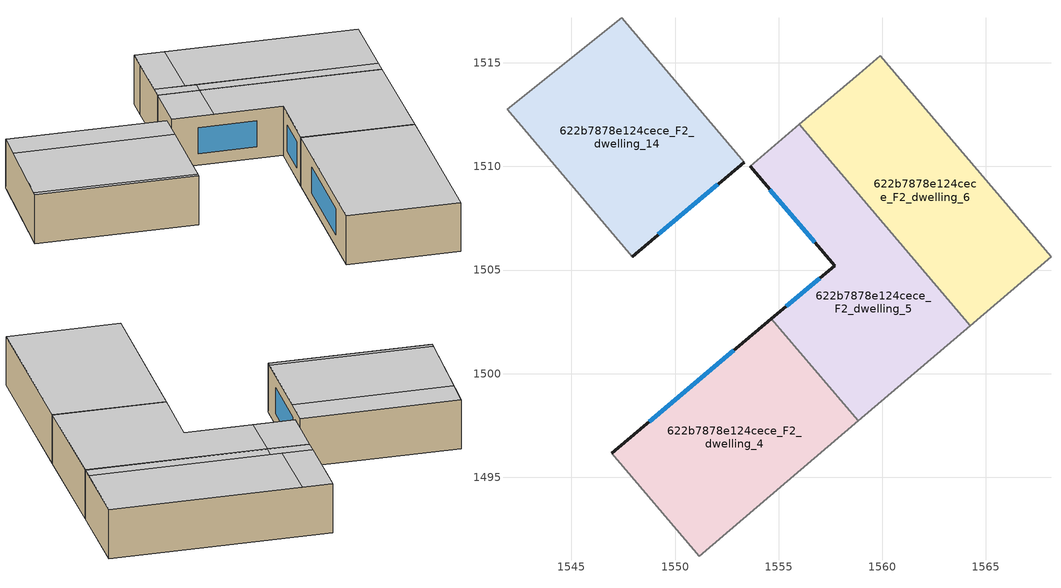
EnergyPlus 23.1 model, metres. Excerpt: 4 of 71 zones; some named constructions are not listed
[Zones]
622b7878e124cece_F2_dwelling_14
 floor to 622b7878e124cece_F1_dwelling_14 (EU_floor_Construction): 1547.43,1517.17 1553.34,1510.2 1547.92,1505.65 1541.89,1512.76 z6
 wall outside (EU_wall_Construction): 1547.92,1505.65 1553.34,1510.2 z6:9
 wall to 622b7878e124cece_F2_dwelling_15 (EU_wall_Construction): 1553.34,1510.2 1547.43,1517.17 z6:9
 wall to 622b7878e124cece_F2_dwelling_13 (EU_wall_Construction): 1541.89,1512.76 1547.92,1505.65 z6:9
 wall adiabatic (EU_wall_Construction): 1547.43,1517.17 1541.89,1512.76 z6:9
 window (EU_Window_Construction): 1549.2,1506.72 1552.07,1509.13 z6.7:8.3
 ceiling to 622b7878e124cece_F3_dwelling_8 (EU_floor_Construction): 1548.08,1505.78 1542.05,1512.88 1541.89,1512.76 1547.92,1505.65 z9
 ceiling to 622b7878e124cece_F3_dwelling_10 (EU_floor_Construction): 1553.34,1510.2 1547.43,1517.17 1546.03,1516.06 1551.98,1509.06 z9
 ceiling adiabatic (EU_roof_Construction): 1551.98,1509.06 1546.03,1516.06 1541.89,1512.76 1542.05,1512.88 1548.08,1505.78 z9
622b7878e124cece_F2_dwelling_4
 floor to 622b7878e124cece_F1_dwelling_4 (EU_floor_Construction): 1554.65,1502.64 1558.83,1497.72 1551.16,1491.19 1546.94,1496.16 z6
 wall outside (EU_wall_Construction): 1554.65,1502.64 1546.94,1496.16 z6:9
 wall to 622b7878e124cece_F2_dwelling_5 (EU_wall_Construction): 1558.83,1497.72 1554.65,1502.64 z6:9
 wall adiabatic (EU_wall_Construction): 1551.16,1491.19 1558.83,1497.72 z6:9
 wall to 622b7878e124cece_F2_dwelling_3 (EU_wall_Construction): 1546.94,1496.16 1551.16,1491.19 z6:9
 window (EU_Window_Construction): 1552.84,1501.12 1548.75,1497.68 z6.7:8.3
 ceiling to 622b7878e124cece_F3_dwelling_11 (EU_floor_Construction): 1558.83,1497.72 1554.65,1502.64 1546.94,1496.16 1551.16,1491.19 z9
622b7878e124cece_F2_dwelling_5
 floor to 622b7878e124cece_F1_dwelling_5 (EU_floor_Construction): 1555.99,1512.03 1564.24,1502.32 1558.83,1497.72 1554.65,1502.64 1557.7,1505.2 1553.62,1510.02 z6
 wall outside (EU_wall_Construction): 1553.62,1510.02 1557.7,1505.2 1554.65,1502.64 z6:9
 wall to 622b7878e124cece_F2_dwelling_6 (EU_wall_Construction): 1564.24,1502.32 1555.99,1512.03 z6:9
 wall adiabatic (EU_wall_Construction): 1558.83,1497.72 1564.24,1502.32 z6:9
 wall to 622b7878e124cece_F2_dwelling_15 (EU_wall_Construction): 1555.99,1512.03 1553.62,1510.02 z6:9
 window (EU_Window_Construction): 1554.58,1508.89 1556.74,1506.33 / 1556.98,1504.6 1555.37,1503.24 z6.7:8.3
 ceiling to 622b7878e124cece_F3_dwelling_11 (EU_floor_Construction): 1564.24,1502.32 1557.55,1510.2 1555.18,1508.18 1557.7,1505.2 1554.65,1502.64 1558.83,1497.72 z9
 ceiling to 622b7878e124cece_F3_dwelling_10 (EU_floor_Construction): 1557.55,1510.2 1555.99,1512.03 1553.62,1510.02 1555.18,1508.18 z9
622b7878e124cece_F2_dwelling_6
 floor to 622b7878e124cece_F1_dwelling_6 (EU_floor_Construction): 1559.9,1515.35 1568.15,1505.64 1564.24,1502.32 1555.99,1512.03 z6
 wall to 622b7878e124cece_F2_dwelling_7 (EU_wall_Construction): 1568.15,1505.64 1559.9,1515.35 z6:9
 wall adiabatic (EU_wall_Construction): 1564.24,1502.32 1568.15,1505.64 z6:9
 wall to 622b7878e124cece_F2_dwelling_15 (EU_wall_Construction): 1558.88,1514.48 1555.99,1512.03 z6:9
 wall to 622b7878e124cece_F2_dwelling_16 (EU_wall_Construction): 1559.9,1515.35 1558.88,1514.48 z6:9
 ceiling to 622b7878e124cece_F3_dwelling_13 (EU_floor_Construction): 1568.15,1505.64 1561.04,1514.02 1557.68,1511.17 1564.79,1502.79 z9
 ceiling to 622b7878e124cece_F3_dwelling_11 (EU_floor_Construction): 1564.79,1502.79 1558.1,1510.67 1557.55,1510.2 1564.24,1502.32 z9
 ceiling to 622b7878e124cece_F3_dwelling_12 (EU_floor_Construction): 1561.04,1514.02 1559.9,1515.35 1556.55,1512.5 1557.68,1511.17 z9
 ceiling to 622b7878e124cece_F3_dwelling_10 (EU_floor_Construction): 1558.1,1510.67 1556.55,1512.5 1555.99,1512.03 1557.55,1510.2 z9
[SCHEDULE:FILE] Column Number=1; Rows to Skip at Top=0; Number of Hours of Data=8760; Column Separator=Comma; Interpolate to Timestep=No; Minutes per Item=60; Adjust Schedule for Daylight Savings=Yes
Name | File
EU_Step8_GainSchedule_622b7878e124cece_F1_dwelling_1_f000 | ../../schedules/622b7878e124cece/622b7878e124cece_F1_dwelling_1_f000_gain.csv
EU_Step8_GainSchedule_622b7878e124cece_F1_dwelling_2_f000 | ../../schedules/622b7878e124cece/622b7878e124cece_F1_dwelling_2_f000_gain.csv
EU_Step8_GainSchedule_622b7878e124cece_F1_dwelling_3_f000 | ../../schedules/622b7878e124cece/622b7878e124cece_F1_dwelling_3_f000_gain.csv
EU_Step8_GainSchedule_622b7878e124cece_F1_dwelling_4_f000 | ../../schedules/622b7878e124cece/622b7878e124cece_F1_dwelling_4_f000_gain.csv
EU_Step8_GainSchedule_622b7878e124cece_F1_dwelling_5_f000 | ../../schedules/622b7878e124cece/622b7878e124cece_F1_dwelling_5_f000_gain.csv
EU_Step8_GainSchedule_622b7878e124cece_F1_dwelling_6_f000 | ../../schedules/622b7878e124cece/622b7878e124cece_F1_dwelling_6_f000_gain.csv
EU_Step8_GainSchedule_622b7878e124cece_F1_dwelling_7_f000 | ../../schedules/622b7878e124cece/622b7878e124cece_F1_dwelling_7_f000_gain.csv
EU_Step8_GainSchedule_622b7878e124cece_F1_dwelling_8_f000 | ../../schedules/622b7878e124cece/622b7878e124cece_F1_dwelling_8_f000_gain.csv
EU_Step8_GainSchedule_622b7878e124cece_F1_dwelling_9_f000 | ../../schedules/622b7878e124cece/622b7878e124cece_F1_dwelling_9_f000_gain.csv
EU_Step8_GainSchedule_622b7878e124cece_F1_dwelling_10_f000 | ../../schedules/622b7878e124cece/622b7878e124cece_F1_dwelling_10_f000_gain.csv
EU_Step8_GainSchedule_622b7878e124cece_F1_dwelling_11_f000 | ../../schedules/622b7878e124cece/622b7878e124cece_F1_dwelling_11_f000_gain.csv
EU_Step8_GainSchedule_622b7878e124cece_F1_dwelling_12_f000 | ../../schedules/622b7878e124cece/622b7878e124cece_F1_dwelling_12_f000_gain.csv
EU_Step8_GainSchedule_622b7878e124cece_F1_dwelling_13_f000 | ../../schedules/622b7878e124cece/622b7878e124cece_F1_dwelling_13_f000_gain.csv
EU_Step8_GainSchedule_622b7878e124cece_F1_dwelling_14_f000 | ../../schedules/622b7878e124cece/622b7878e124cece_F1_dwelling_14_f000_gain.csv
EU_Step8_GainSchedule_622b7878e124cece_F1_dwelling_15_f000 | ../../schedules/622b7878e124cece/622b7878e124cece_F1_dwelling_15_f000_gain.csv
EU_Step8_GainSchedule_622b7878e124cece_F1_dwelling_16_f000 | ../../schedules/622b7878e124cece/622b7878e124cece_F1_dwelling_16_f000_gain.csv
EU_Step8_GainSchedule_622b7878e124cece_F1_dwelling_17_f000 | ../../schedules/622b7878e124cece/622b7878e124cece_F1_dwelling_17_f000_gain.csv
